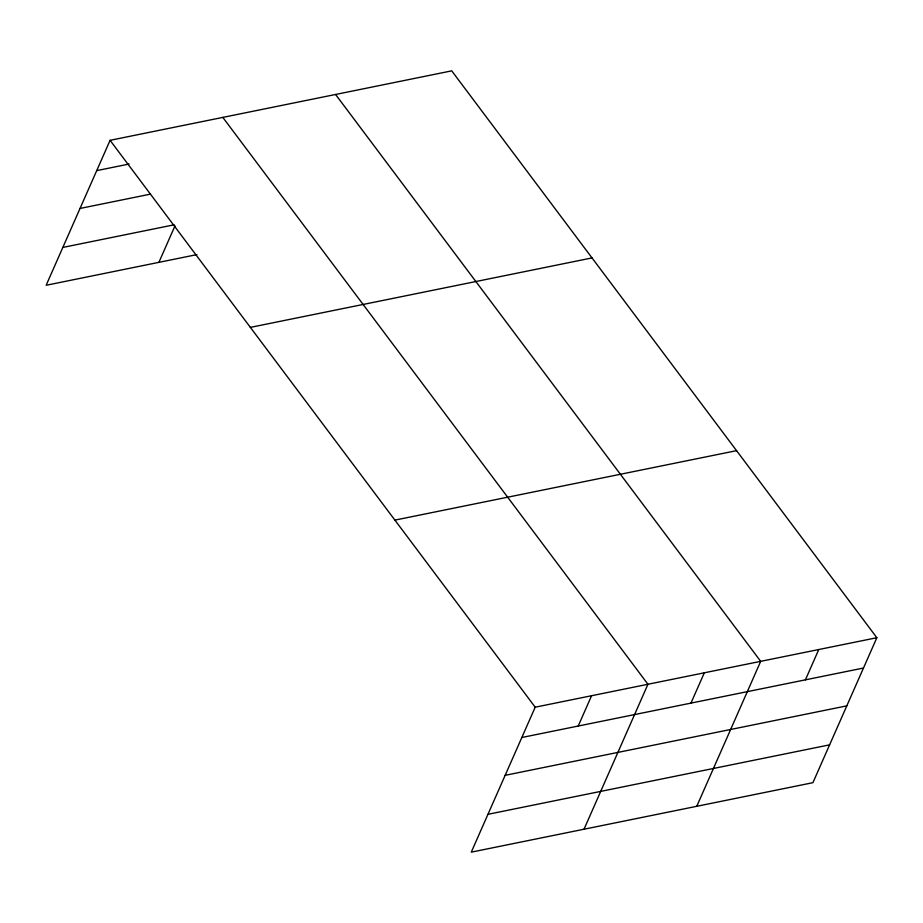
<?xml version="1.0" encoding="UTF-8"?>
<svg xmlns="http://www.w3.org/2000/svg" width="923" height="923" viewBox="0 0 923 923"><rect width="100%" height="100%" fill="white"/><g stroke="black" fill="none" stroke-linecap="round" stroke-linejoin="round"><path stroke-width="1.38" d="M876.85 637.724L535.202 707.191L471.272 852.148L812.921 782.681L876.85 637.724L451.728 70.852L110.079 140.319L46.15 285.276L196.945 254.61M158.894 262.351L175.001 225.823M578.213 726.032L591.574 695.734M584.017 829.223L647.946 684.266L222.824 117.394M690.958 703.118L704.318 672.809M696.761 806.298L760.69 661.341L335.568 94.469M805.41 679.847L818.77 649.538M96.719 170.628L129.128 164.029M80.024 208.46L150.495 194.13M62.833 247.433L174.17 224.797M250.375 327.388L592.012 257.921M394.917 520.122L736.554 450.655M521.841 737.5L863.478 668.033M505.158 775.332L846.795 705.864M487.967 814.317L829.604 744.849M110.079 140.319L535.202 707.191"/></g></svg>
